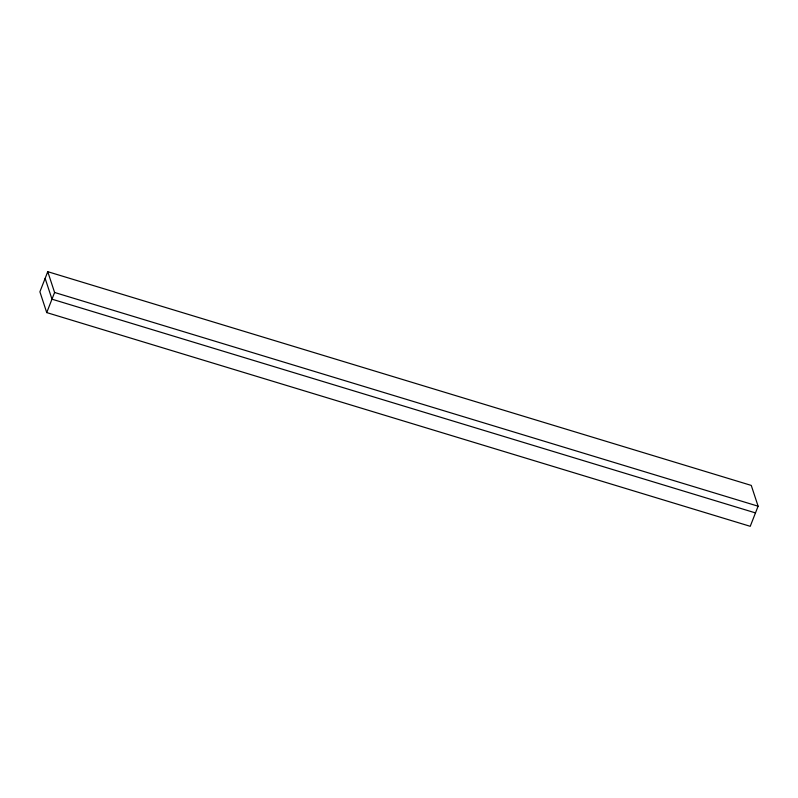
<?xml version="1.0" encoding="UTF-8"?>
<svg xmlns="http://www.w3.org/2000/svg" width="798" height="798" viewBox="0 0 798 798"><rect width="100%" height="100%" fill="white"/><g stroke="black" fill="none" stroke-linecap="round" stroke-linejoin="round"><path stroke-width="1.2" d="M47.76 271.689L39.9 291.799L46.733 312.587L750.24 526.311L758.1 506.201L751.267 485.413L47.76 271.689L54.593 292.477L46.733 312.587M54.593 292.477L758.1 506.201M755.477 512.905L51.98 299.18L45.137 278.392"/></g></svg>
